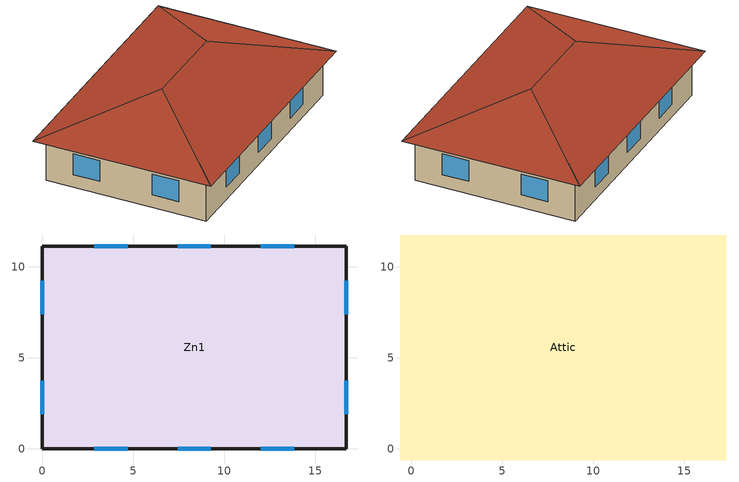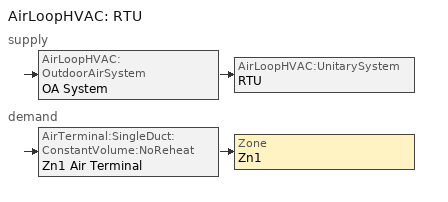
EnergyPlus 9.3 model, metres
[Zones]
Zn1
 floor ground (Floor Ffactor): 16.69,11.13 16.69,0 0,0 0,11.13 z0
 wall outside (Ext Wall): 16.69,11.13 0,11.13 0,0 16.69,0 16.69,11.13 z0:3.05
 window (Window U-0.62 SHGC-0.25): 13.83,11.13 12,11.13 / 9.26,11.13 7.43,11.13 / 4.69,11.13 2.86,11.13 / 16.69,1.91 16.69,3.74 / 16.69,7.39 16.69,9.22 / 2.86,0 4.69,0 / 7.43,0 9.26,0 / 12,0 13.83,0 / 0,9.22 0,7.39 / 0,3.74 0,1.91 z0.91:2.44
Attic
 floor outside (Soffit): 17.3,11.74 16.69,11.13 0,11.13 -0.61,11.74 z3.05; 17.3,11.74 17.3,-0.61 16.69,0 16.69,11.13 z3.05; 16.69,0 17.3,-0.61 -0.61,-0.61 0,0 z3.05; 0,11.13 0,0 -0.61,-0.61 -0.61,11.74 z3.05
 floor to Zn1 (Attic Floor): 16.69,11.13 16.69,0 0,0 0,11.13 z3.05
 roof outside (Attic Deck): 11.51,5.56,5.33 17.3,11.74,3.05 -0.61,11.74,3.05 5.18,5.56,5.33; 11.51,5.56,5.33 17.3,-0.61,3.05 17.3,11.74,3.05; 5.18,5.56,5.33 -0.61,-0.61,3.05 17.3,-0.61,3.05 11.51,5.56,5.33; 5.18,5.56,5.33 -0.61,11.74,3.05 -0.61,-0.61,3.05
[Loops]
AirLoopHVAC 'RTU'
 supply: AirLoopHVAC:OutdoorAirSystem 'OA System' > AirLoopHVAC:UnitarySystem 'RTU'
 demand: AirTerminal:SingleDuct:ConstantVolume:NoReheat 'Zn1 Air Terminal' > Zone 'Zn1'
[Building]
5-ton Small Office: North Axis {deg}=0; Terrain=Suburbs; Loads Convergence Tolerance Value {W}=0.04; Temperature Convergence Tolerance Value {deltaC}=0.4; Solar Distribution=FullInteriorAndExteriorWithReflections; Maximum Number of Warmup Days=25; Minimum Number of Warmup Days=6
[Site:Location]
San.Diego-Brown.Field.Muni.AP_CA_USA WMO=722904: Latitude {deg}=32.57; Longitude {deg}=-116.98; Time Zone {hr}=-8; Elevation {m}=159
[Site:GroundTemperature:FCfactorMethod]
January Ground Temperature {C}=18.8; February Ground Temperature {C}=14.3; March Ground Temperature {C}=13.6; April Ground Temperature {C}=13.2; May Ground Temperature {C}=13.3; June Ground Temperature {C}=12.6; July Ground Temperature {C}=15.3; August Ground Temperature {C}=15.6; September Ground Temperature {C}=17.7; October Ground Temperature {C}=19.4; November Ground Temperature {C}=19.7; December Ground Temperature {C}=18.5
[Construction:FfactorGroundFloor]
Floor Ffactor: F-Factor {W/m-K}=1.26363; Area {m2}=185.806; PerimeterExposed {m}=55.6486
[Construction]
Ext Wall: F07 25mm Stucco, G01 16mm Gypsum Board, Ext Wall Insul, G01 16mm Gypsum Board
Attic Floor: G01 16mm Gypsum Board, Roof Insul
Soffit: G02 16mm Plywood
Attic Deck: F12 Asphalt Shingles, G02 16mm Plywood
Window U-0.62 SHGC-0.25: Glazing Layer
Interior Furnishings: Std Wood 6inch
[Material]
Name | Roughness | Thickness {m} | Conductivity {W/m-K} | Density {kg/m3} | Specific Heat {J/kg-K} | Thermal Absorptance | Solar Absorptance | Visible Absorptance
Std Wood 6inch | MediumSmooth | 0.15 | 0.12 | 540 | 1210 | 0.9 | 0.7 | 0.7
F07 25mm Stucco | Smooth | 0.0254 | 0.72 | 1856 | 840 | 0.9 | 0.7 | 0.7
G01 16mm Gypsum Board | MediumSmooth | 0.0159 | 0.16 | 800 | 1090
G02 16mm plywood | Smooth | 0.0159 | 0.12 | 544 | 1210
F12 Asphalt shingles | VeryRough | 0.0032 | 0.04 | 1120 | 1260 | 0.9 | 0.7
[Material:NoMass] Roughness=MediumSmooth; Thermal Absorptance=0.9; Solar Absorptance=0.7; Visible Absorptance=0.7
Name | Thermal Resistance {m2-K/W}
Ext Wall Insul | 1.59504
Roof Insul | 6.23479
[WindowMaterial:SimpleGlazingSystem]
Glazing Layer: U-Factor {W/m2-K}=3.52052; Solar Heat Gain Coefficient=0.25; Visible Transmittance=0.25
[Zone] Multiplier=1; Ceiling Height {m}=AutoCalculate; Volume {m3}=AutoCalculate; Floor Area {m2}=AutoCalculate; Part of Total Floor Area=Yes
Zn1; Attic
[InternalMass]
Zn1 Internal Mass: Construction=Interior Furnishings; Zone or ZoneList=Zn1; Surface Area {m2}=371.612
[People]
Zn1 People: Zone or ZoneList=Zn1; Number of People Schedule=Bldg Occ Sch; Number of People Calculation Method=Area/Person; Zone Floor Area per Person {m2/person}=16.5881; Fraction Radiant=0.3; Sensible Heat Fraction=AutoCalculate; Activity Level Schedule=Activity Sch; Enable ASHRAE 55 Comfort Warnings=No; Mean Radiant Temperature Calculation Type=ZoneAveraged
[Lights]
Zn1 Lights: Zone or ZoneList=Zn1; Schedule=Bldg Light Sch; Design Level Calculation Method=Watts/Area; Watts per Zone Floor Area {W/m2}=9.68752; Return Air Fraction=0; Fraction Radiant=0.7; Fraction Visible=0.2; Fraction Replaceable=1; Return Air Fraction Calculated from Plenum Temperature=No
[ElectricEquipment]
Zn1 Equip: Zone or ZoneList=Zn1; Schedule=Bldg Equip Sch; Design Level Calculation Method=Watts/Area; Watts per Zone Floor Area {W/m2}=6.78
[ZoneInfiltration:DesignFlowRate]
Zn1 Infiltration: Zone or ZoneList=Zn1; Schedule=Infil Quarter On Sch; Design Flow Rate Calculation Method=Flow/ExteriorWallArea; Design Flow Rate {m3/s}=0; Flow per Exterior Surface Area {m3/s-m2}=0.00056896; Constant Term Coefficient=0; Temperature Term Coefficient=0; Velocity Term Coefficient=0.224; Velocity Squared Term Coefficient=0
[ZoneControl:Thermostat]
Zn1 Thermostat: Zone or ZoneList=Zn1; Control Type Schedule=Thermostat Control Type Schedule; Control 1=Thermostat Setpoint
[ThermostatSetpoint:DualSetpoint]
Thermostat Setpoint: Heating Setpoint Temperature Schedule=HtgSetp Sch No Optimum; Cooling Setpoint Temperature Schedule=ClgSetp Sch No Setback
[Zone equipment]
Zn1: Zn1 Air Terminal
[AirTerminal:SingleDuct:ConstantVolume:NoReheat]
Zn1 Air Terminal: Availability Schedule=Always On; Maximum Air Flow Rate {m3/s}=0.943895
[SetpointManager:SingleZone:Heating]
Zn1 Supply Air Temp Mgr Htg: Control Variable=Temperature; Minimum Supply Air Temperature {C}=12.8; Maximum Supply Air Temperature {C}=40; Control Zone=Zn1; Setpoint Node or NodeList=RTU Supply Outlet Node
[SetpointManager:SingleZone:Cooling]
Zn1 Supply Air Temp Mgr Clg: Control Variable=Temperature; Minimum Supply Air Temperature {C}=12.8; Maximum Supply Air Temperature {C}=40; Control Zone=Zn1; Setpoint Node or NodeList=RTU Heat Coil Inlet Node
[AirLoopHVAC]
RTU: Design Supply Air Flow Rate {m3/s}=0.943895
[AvailabilityManager:Scheduled]
RTU Avail Mgr: Schedule=Always On
[AirLoopHVAC:UnitarySystem]
RTU: Control Type=Load; Controlling Zone or Thermostat Location=Zn1; Dehumidification Control Type=None; Availability Schedule=Always On; Supply Fan=RTU Fan; Fan Placement=BlowThrough; Supply Air Fan Operating Mode Schedule=HVAC Op Sch; Heating Coil=RTU Heat Coil; Cooling Coil=RTU Cool Coil; Use DOAS DX Cooling Coil=No; Minimum Supply Air Temperature {C}=2; Latent Load Control=SensibleOnlyLoadControl; Cooling Supply Air Flow Rate Method=SupplyAirFlowRate; Cooling Supply Air Flow Rate {m3/s}=0.943895; Heating Supply Air Flow Rate Method=SupplyAirFlowRate; Heating Supply Air Flow Rate {m3/s}=0.943895; No Load Supply Air Flow Rate Method=SupplyAirFlowRate; No Load Supply Air Flow Rate {m3/s}=0; Maximum Supply Air Temperature {C}=80
[SetpointManager:MixedAir]
Mixed Air Temp Manager: Control Variable=Temperature; Setpoint Node or NodeList=RTU Fan Inlet Node
[Controller:OutdoorAir]
OA Controller: Minimum Outdoor Air Flow Rate {m3/s}=0.0825908; Maximum Outdoor Air Flow Rate {m3/s}=0.0825908; Economizer Control Type=NoEconomizer; Economizer Control Action Type=ModulateFlow; Economizer Maximum Limit Dry-Bulb Temperature {C}=28; Economizer Maximum Limit Enthalpy {J/kg}=64000; Economizer Minimum Limit Dry-Bulb Temperature {C}=0; Lockout Type=LockoutWithHeating; Minimum Limit Type=FixedMinimum; Minimum Outdoor Air Schedule=Min OA Sch
[Fan:OnOff]
RTU Fan: Availability Schedule=HVAC Op Sch; Fan Total Efficiency=0.55575; Pressure Rise {Pa}=622.5; Maximum Flow Rate {m3/s}=0.943895; Motor Efficiency=0.855; Motor In Airstream Fraction=1
[Coil:Heating:Fuel]
RTU Heat Coil: Availability Schedule=Always On; Fuel Type=NaturalGas; Burner Efficiency=0.8; Nominal Capacity {W}=29893.2
[Coil:Cooling:DX:SingleSpeed]
RTU Cool Coil: Availability Schedule=Always On; Gross Rated Total Cooling Capacity {W}=17427.55; Gross Rated Sensible Heat Ratio=0.72; Gross Rated Cooling COP {W/W}=3.95; Rated Air Flow Rate {m3/s}=0.943895; Total Cooling Capacity Function of Temperature Curve=Goodman CPC060 CapfT; Total Cooling Capacity Function of Flow Fraction Curve=Goodman CPC060 CapfFF; Energy Input Ratio Function of Temperature Curve=Goodman CPC060 EIRfT; Energy Input Ratio Function of Flow Fraction Curve=Goodman CPC060 EIRfFF; Part Load Fraction Correlation Curve=Goodman CPC060 PLFfPLR
[Schedule:Constant]
Name | Hourly Value
Always On | 1
Thermostat Control Type Schedule | 4
[Schedule:Compact]
Bldg Light Sch: Through: 12/31, For: Weekdays, Until: 5:00, 0.18, Until: 6:00, 0.23, Until: 7:00, 0.187059, Until: 8:00, 0.341586, Until: 12:00, 0.73197, Until: 13:00, 0.65064, Until: 17:00, 0.73197, Until: 18:00, 0.496113, Until: 20:00, 0.341586, Until: 22:00, 0.260256, Until: 23:00, 0.187059, Until: 24:00, 0.18, For: Weekends, Until: 24:00, 0.18, For: Holiday, Until: 24:00, 0.18, For: WinterDesignDay, Until: 24:00, 0, For: SummerDesignDay, Until: 24:00, 1, For: CustomDay1, Until: 24:00, 0, For: CustomDay2, Until: 24:00, 0
Bldg Equip Sch: Through: 12/31, For: WeekDays, Until: 6:00, 0.42575, Until: 8:00, 0.484677, Until: 12:00, 0.969355, Until: 13:00, 0.911194, Until: 17:00, 0.969355, Until: 18:00, 0.484677, Until: 23:00, 0.193871, Until: 24:00, 0.1703, For: Weekends, Until: 24:00, 0.1703, For: Holiday, Until: 24:00, 0.1703, For: WinterDesignDay, Until: 24:00, 0, For: SummerDesignDay, Until: 24:00, 1, For: CustomDay1, Until: 24:00, 0, For: CustomDay2, Until: 24:00, 0
Bldg Occ Sch: Through: 12/31, For: Weekdays, Until: 01:00, 0, Until: 02:00, 0, Until: 03:00, 0, Until: 04:00, 0, Until: 05:00, 0, Until: 06:00, 0, Until: 07:00, 0.11, Until: 08:00, 0.21, Until: 09:00, 1, Until: 10:00, 1, Until: 11:00, 1, Until: 12:00, 1, Until: 13:00, 0.610395, Until: 14:00, 1, Until: 15:00, 1, Until: 16:00, 1, Until: 17:00, 1, Until: 18:00, 0.32, Until: 19:00, 0.11, Until: 20:00, 0.11, Until: 21:00, 0.11, Until: 22:00, 0.11, Until: 23:00, 0.05, Until: 24:00, 0, For: Weekends, Until: 01:00, 0, Until: 02:00, 0, Until: 03:00, 0, Until: 04:00, 0, Until: 05:00, 0, Until: 06:00, 0, Until: 07:00, 0, Until: 08:00, 0, Until: 09:00, 0, Until: 10:00, 0, Until: 11:00, 0, Until: 12:00, 0, Until: 13:00, 0, Until: 14:00, 0, Until: 15:00, 0, Until: 16:00, 0, Until: 17:00, 0, Until: 18:00, 0, Until: 19:00, 0, Until: 20:00, 0, Until: 21:00, 0, Until: 22:00, 0, Until: 23:00, 0, Until: 24:00, 0, For: Holiday, Until: 24:00, 0, For: WinterDesignDay, Until: 24:00, 0, For: SummerDesignDay, Until: 24:00, 1, For: CustomDay1, Until: 24:00, 0, For: CustomDay2, Until: 24:00, 0
Activity Sch: Through: 12/31, For: AllDays, Until: 24:00, 120
Infil Quarter On Sch: Through: 12/31, For: Weekdays SummerDesignDay, Until: 07:00, 1, Until: 19:00, 0.25, Until: 24:00, 1, For: Saturday WinterDesignDay, Until: 07:00, 1, Until: 18:00, 0.25, Until: 24:00, 1, For: Sunday Holidays AllOtherDays, Until: 24:00, 1
HtgSetp Sch No Optimum: Through: 12/31, For: WeekDays, Until: 6:00, 15.56, Until: 7:00, 21.11, Until: 19:00, 21.11, Until: 24:00, 15.56, For: Weekends, Until: 24:00, 15.56, For: Holiday, Until: 24:00, 15.56, For: WinterDesignDay, Until: 24:00, 21.11, For: SummerDesignDay, Until: 24:00, 15.56, For: CustomDay1, Until: 24:00, 15.56, For: CustomDay2, Until: 24:00, 15.56
ClgSetp Sch No Setback: Through: 12/31, For: WeekDays, Until: 6:00, 23.89, Until: 7:00, 23.89, Until: 18:00, 23.89, Until: 24:00, 23.89, For: Weekends, Until: 24:00, 23.89, For: Holiday, Until: 24:00, 23.89, For: WinterDesignDay, Until: 24:00, 29.44, For: SummerDesignDay, Until: 24:00, 23.89, For: CustomDay1, Until: 24:00, 23.89, For: CustomDay2, Until: 24:00, 23.89
HVAC Op Sch: Through: 12/31, For: Weekdays SummerDesignDay, Until: 06:00, 0, Until: 19:00, 1, Until: 24:00, 0, For: Weedends WinterDesignDay, Until: 24:00, 0, For: Holidays AllOtherDays, Until: 24:00, 0
Min OA Sch: Through: 12/31, For: AllDays, Until: 24:00, 1
[Curve:Biquadratic] Minimum Value of x {BasedOnField A2}=0; Maximum Value of x {BasedOnField A2}=50; Minimum Value of y {BasedOnField A3}=0; Maximum Value of y {BasedOnField A3}=50; Input Unit Type for X=Temperature; Input Unit Type for Y=Temperature; Output Unit Type=Dimensionless
Name | Coefficient1 Constant | Coefficient2 x | Coefficient3 x**2 | Coefficient4 y | Coefficient5 y**2 | Coefficient6 x*y
Goodman CPC060 CapfT | 1.30459 | -0.0618386 | 0.0024674 | 0.0081572 | -0.0001826 | -0.000161
Goodman CPC060 EIRfT | 0.161886 | 0.0531671 | -0.0015621 | 0.0077612 | 0.0001864 | -0.0001388
[Curve:Quadratic] Minimum Value of x {BasedOnField A2}=0
Name | Coefficient1 Constant | Coefficient2 x | Coefficient3 x**2 | Maximum Value of x {BasedOnField A2}
Goodman CPC060 CapfFF | -0.936134 | 3.44202 | -1.50588 | 1.5
Goodman CPC060 EIRfFF | 2.29058 | -2.29155 | 1.00097 | 1.5
Goodman CPC060 PLFfPLR | 0.85 | 0.15 | 0 | 1
